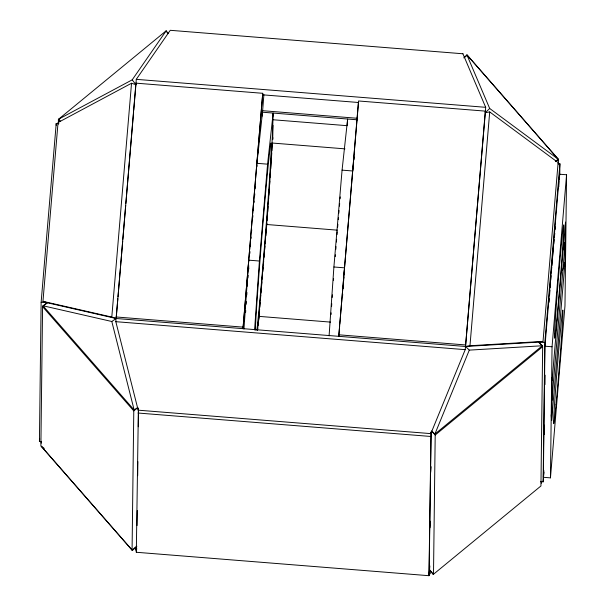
<?xml version="1.0" encoding="UTF-8"?>
<svg xmlns="http://www.w3.org/2000/svg" width="606" height="606" viewBox="0 0 606 606"><rect width="100%" height="100%" fill="white"/><g stroke="black" fill="none" stroke-linecap="round" stroke-linejoin="round"><path stroke-width="0.91" d="M41.2 441.66L39.428 441.516L41.125 302.273L56.222 123.465L58.88 123.677M117.844 298.705L115.822 321.68L138.183 410.179L430.828 433.616L465.219 349.654L485.308 112.655L489.709 111.928L558.118 162.575L543.021 341.383L538.62 342.11L465.567 346.48L116.17 318.498L47.336 302.773L42.587 306.674L40.882 445.918L132.078 550.15L136.827 546.248L132.449 550.437L41.253 446.205L44.299 448.455M56.199 125.351L56.222 123.465M58.343 124.063L58.403 119.359L166.18 30.8L168.294 33.565M133.759 110.133L135.911 84.673L131.532 83.242L58.055 122.533L42.958 301.341L47.336 302.773L42.973 305.765L111.807 321.498L116.17 318.498L135.926 83.151L262.739 93.301L242.983 328.657L262.739 93.301M166.18 30.8L132.206 79.841L135.911 84.673L135.926 83.151M132.078 550.15L133.782 410.906L42.587 306.674M429.874 565.951L428.965 575.7L136.32 552.271L138.38 408.724M137.077 525.553L137.267 510.494M137.691 475.687L137.865 461.575M138.289 426.76L138.471 411.663M248.657 269.079L248.695 265.511M256.899 166.877L256.921 165.097M262.466 116.004L262.527 110.686L357.366 118.284M257.383 330.346L258.906 316.362C264.383 248.665 271.314 180.967 273.154 113.072L267.579 164.165L259.406 261.019L254.596 329.906M272.723 139.547L273.003 125.366M273.117 115.905L273.139 114.011M463.772 57.873L466.9 54.881L489.686 108.466L485.308 112.655L485.33 111.125L358.517 100.975L338.754 336.322L339.633 325.952M428.965 575.7L431.025 432.161M431.146 432.305L429.093 575.018L431.222 571.95M431.745 431.101L435.199 435.047L433.502 574.291L429.472 569.685L433.169 574.518L540.946 485.959L542.65 346.715L538.62 342.11L544.824 342.61L543.127 481.853L540.469 481.641M538.62 342.11L542.34 345.753L469.286 350.124L465.567 346.48L485.33 111.125M543.355 477.293L544.961 346.2L559.482 174.202L566.572 174.77L564.974 305.863L550.453 477.861L543.355 477.293L543.915 470.718M544.377 434.578L544.491 425.147M544.983 384.59L545.105 375.159M545.468 344.981L545.536 339.322M550.453 477.861L552.051 346.768L566.572 174.77M551.649 420.503L552.142 380.333L565.496 222.084L565.004 262.262L551.649 420.503L551.187 414.86M558.406 164.105L558.467 159.401L467.271 55.169L464.56 57.396M558.83 186.731L558.899 181.073M559.406 179.861L559.482 174.202M559.785 175.089L559.921 163.802L558.149 163.658M258.073 325.96L258.906 316.362L330.573 322.104M135.911 84.673L136.282 79.341L170.256 30.3L462.969 53.775M136.638 548.915L136.456 551.581L134.986 548.127M243.953 329.058L248.763 260.171L259.406 261.019M267.057 220.698L267.451 215.039M267.647 212.206L268.041 206.548M268.238 203.714L268.632 198.056M268.829 195.223L269.231 189.557M269.428 186.731L269.821 181.065M270.087 177.293L270.481 171.627M270.677 168.801L271.799 152.757M271.927 150.871L272.389 144.266M329.088 335.875L333.898 266.988L342.072 170.134L347.639 119.034L347.124 125.684L272.632 119.723M342.564 296.152L342.693 294.258M343.087 288.6L343.284 285.767M343.617 281.048L343.882 277.275M344.079 274.442L344.541 267.837L333.898 266.988M485.308 112.655L485.679 107.315L462.893 53.729M39.428 441.516L39.663 438.691M41.223 443.206L41.382 441.32M116.17 318.498L111.792 317.067L131.532 83.242M118.003 296.819L122.7 241.188M122.859 239.302L125.722 205.358M125.881 203.472L133.6 112.019M136.32 552.271L136.683 547.968M267.579 164.165L256.944 163.317L262.512 112.216L263.883 94.672M258.679 320.385L259.633 309.105M259.792 307.219L260.186 302.523M260.345 300.637L260.822 294.993M260.981 293.115L261.375 288.418M261.534 286.532L261.936 281.835M262.171 279.01L262.489 275.253M262.807 271.488L263.125 267.731M263.36 264.905L263.678 261.148M263.996 257.383L264.314 253.626M264.633 249.861L264.951 246.097M265.193 243.279L265.587 238.575M265.822 235.757L266.86 223.531L266.663 224.5L337.383 230.159M339.784 324.127L344.541 267.837M344.617 266.898L358.419 103.437M430.661 472.347L431.131 466.734M429.98 527.781L430.533 521.236M465.567 346.48L469.968 345.753L489.709 111.928M544.824 342.61L559.921 163.802M541.287 483.247L541.446 481.361M543.127 481.853L543.923 472.438M562.8 250.217L565.254 242.173L551.892 400.414L551.74 398.536M272.685 139.456L272.851 137.66M138.183 410.179L138.357 408.595M257.664 329.679L257.868 327.816M353.624 162.62L352.715 170.983L342.072 170.134M353.927 159.832L354.23 157.052M430.828 433.616L430.995 432.025M564.163 246.756L565.254 242.173M562.55 270.306L565.004 262.262M431.79 431.048L434.888 434.085L469.286 350.124M555.596 161.507L558.096 159.113L466.9 54.881M133.782 410.906L137.85 407.565M555.747 161.628L558.467 159.401M434.888 434.085L542.34 345.753M435.199 435.047L542.65 346.715M42.973 305.765L134.161 410.004L137.804 407.505M132.206 79.841L58.729 119.124L60.312 121.2M469.968 345.753L543.021 341.383M136.282 79.341L485.679 107.315M262.724 94.831L358.494 102.497M262.512 112.216L357.396 119.814M272.352 143.046L344.958 148.856M41.125 302.273L47.336 302.773M544.961 346.2L552.051 346.768M116.185 316.976L242.998 327.126M338.777 334.8L465.59 344.95M115.822 321.68L465.219 349.654M138.016 413.027L430.661 436.456M42.958 301.341L111.792 317.067M489.686 108.466L558.096 159.113M166.998 32.345L168.15 33.663M58.403 119.359L60.13 121.329M111.807 321.498L134.161 410.004M551.831 377.523L552.142 380.333M549.066 302.243A56.941 0.977 -85.4 0 1 549.316 298.697M549.589 295.024A56.941 0.977 -85.4 0 1 549.937 290.335M550.142 287.645A56.941 0.977 -85.4 0 1 550.566 282.146M550.71 280.29A56.941 0.977 -85.4 0 1 551.074 275.669M551.293 272.897A56.941 0.977 -85.4 0 1 551.748 267.329M551.899 265.481A56.941 0.977 -85.4 0 1 552.278 260.951M552.52 258.111A56.941 0.977 -85.4 0 1 553.475 247.187M553.74 244.263A56.941 0.977 -85.4 0 1 554.172 239.597M554.422 236.969A56.941 0.977 -85.4 0 1 554.785 233.249M555.164 229.439A56.941 0.977 -85.4 0 1 555.429 226.909M331.035 314.612A99.657 1.704 -85.4 0 1 331.149 312.878M331.573 306.515A99.657 1.704 -85.4 0 1 331.762 303.674M332.194 297.501A99.657 1.704 -85.4 0 1 332.383 294.819M333.436 280.275A99.657 1.704 -85.4 0 1 333.573 278.442M335.247 256.603A99.657 1.704 -85.4 0 1 335.391 254.785M335.822 249.331A99.657 1.704 -85.4 0 1 336.042 246.589M336.413 242.021A99.657 1.704 -85.4 0 1 336.633 239.287M337.012 234.673A99.657 1.704 -85.4 0 1 337.247 231.818M337.648 227.076A99.657 1.704 -85.4 0 1 337.883 224.258M338.277 219.622A99.657 1.704 -85.4 0 1 338.428 217.789M338.822 213.244A99.657 1.704 -85.4 0 1 339.057 210.547M339.443 206.131A99.657 1.704 -85.4 0 1 339.671 203.54M340.095 198.776A99.657 1.704 -85.4 0 1 340.269 196.905M255.3 330.194A99.657 1.704 -85.4 0 1 266.837 179.414A99.657 1.704 -85.4 0 1 269.481 179.467A99.657 1.704 -85.4 0 1 256.883 330.232M245.612 312.348A99.657 1.704 -85.4 0 1 245.733 310.454M246.134 304.288A99.657 1.704 -85.4 0 1 246.316 301.553M246.756 295.046A99.657 1.704 -85.4 0 1 246.937 292.448M247.377 286.183A99.657 1.704 -85.4 0 1 247.513 284.35M247.975 277.98A99.657 1.704 -85.4 0 1 248.172 275.275M248.581 269.776A99.657 1.704 -85.4 0 1 248.718 267.928M249.831 253.422A99.657 1.704 -85.4 0 1 249.975 251.604M250.399 246.157A99.657 1.704 -85.4 0 1 250.543 244.339M250.982 238.855A99.657 1.704 -85.4 0 1 251.134 237.029M251.573 231.568A99.657 1.704 -85.4 0 1 251.725 229.757M252.747 217.44A99.657 1.704 -85.4 0 1 252.907 215.577M253.376 210.055A99.657 1.704 -85.4 0 1 253.535 208.237M254.005 202.836A99.657 1.704 -85.4 0 1 254.156 201.063M254.626 195.761A99.657 1.704 -85.4 0 1 254.793 193.852M255.3 188.239A99.657 1.704 -85.4 0 1 255.467 186.421M555.982 404.74A56.941 0.977 -85.4 0 0 562.966 311.06A56.941 0.977 -85.4 0 0 556.005 383.727A56.941 0.977 -85.4 0 0 555.982 404.74M556.687 320.794A56.941 0.977 -85.4 0 0 563.8 226.167A56.941 0.977 -85.4 0 0 556.982 296.599A56.941 0.977 -85.4 0 0 556.687 320.794"/></g></svg>
